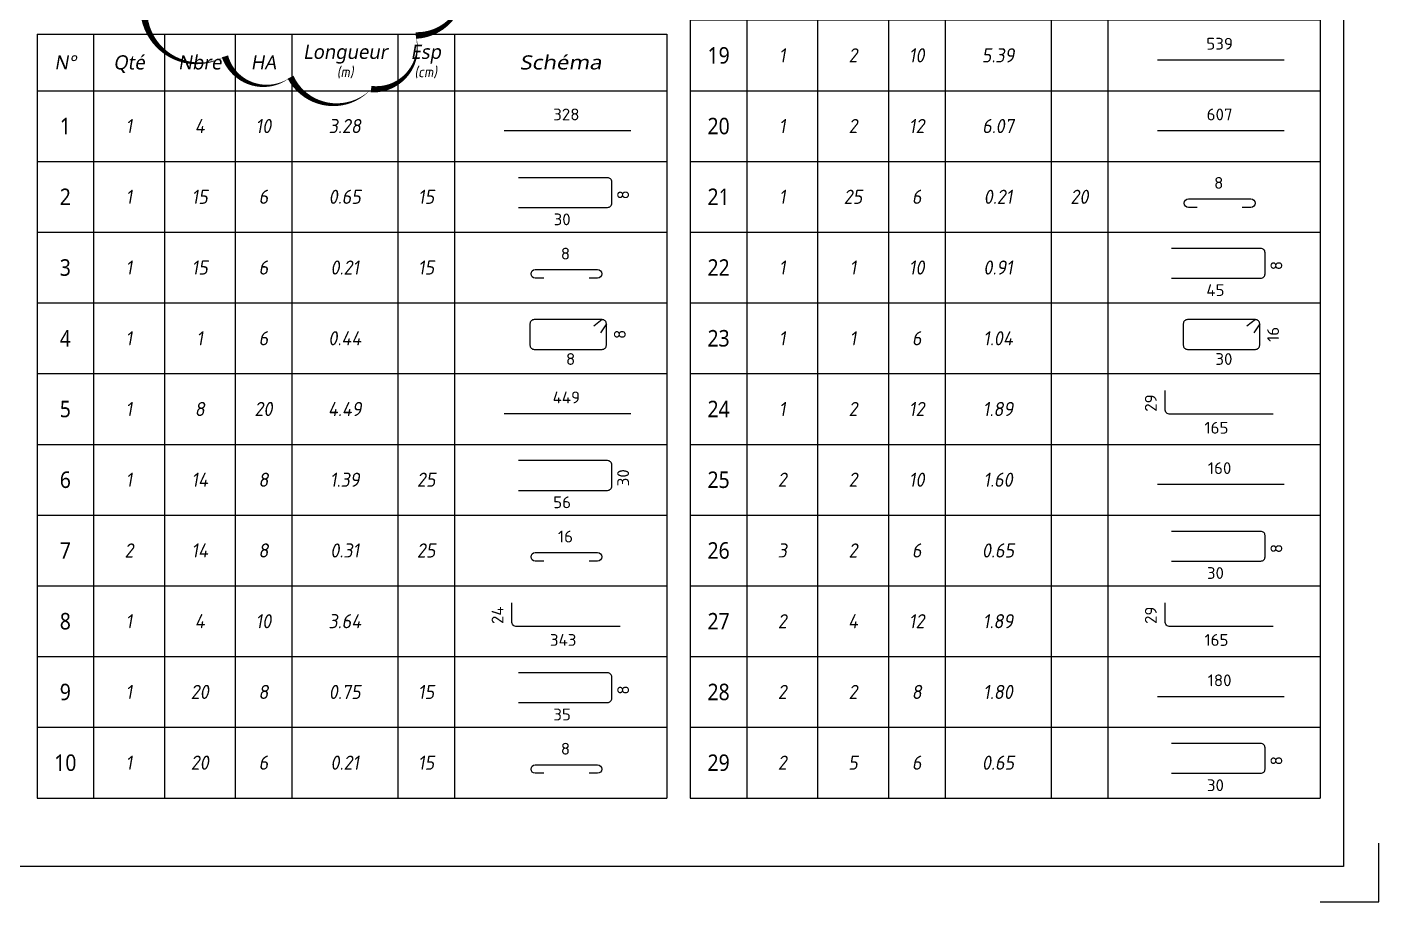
# Model space of a CAD drawing. Extents: x -10329 to 23244, y -15032 to -6928.
# Drawn here: x 6288 to 6861, y -15032 to -14661 of the extents above; entities that cross this region are included whole.
import ezdxf
from ezdxf.enums import TextEntityAlignment as Align

# ---------------------------------------------------------------- set-up
doc = ezdxf.new("R2010")
doc.units = 0
doc.layers.add('Format A4 - Ech 1.25 - Horizontal$0$PYC-CARTOUCHE', color=7, linetype='Continuous')
doc.layers.add('Texte armatures', color=7, linetype='Continuous')
doc.styles.add('Tableau', font='romans.shx', dxfattribs={"width": 0.9, "oblique": 10})
doc.styles.add('Tableau2', font='trebuc.TTF', dxfattribs={"width": 0.9, "oblique": 10})

# ---------------------------------------------------------------- blocks, each defined once
blk = doc.blocks.new('Barre librebn')
for p, q in [((0, 0), (0, -30)), ((0, 0), (267, 0)), ((24, 0), (24, -30)), ((54, 0), (54, -30)), ((84, 0), (84, -30)), ((108, 0), (108, -30)), ((153, 0), (153, -30)), ((177, 0), (177, -30)), ((267, 0), (267, -30)), ((198.08, -16.88), (251.81, -16.88)), ((0, -30), (267, -30))]:
    blk.add_line(p, q)
at = {"style": 'Tableau2', "width": 0.9}
blk.add_attdef('NUMERO', text='', height=7, dxfattribs=at).set_placement((12, -15), align=Align.MIDDLE_CENTER)
at = {"style": 'Tableau'}
blk.add_attdef('L2', text='', height=5, dxfattribs=at).set_placement((224.44, -10.08), align=Align.MIDDLE_CENTER)
at = {"style": 'Tableau', "oblique": 10, "width": 0.9}
for tag, p in [('QUANTITE', (39, -15)), ('NOMBRE', (69, -15)), ('DIAMETRE', (96, -15)), ('LONGUEUR', (130.5, -15)), ('ESPACEMENTS', (165, -15))]:
    blk.add_attdef(tag, text='', height=6, dxfattribs=at).set_placement(p, align=Align.MIDDLE_CENTER)
blk = doc.blocks.new('Ubn')
for p, q in [((0, 0), (0, -30)), ((0, 0), (267, 0)), ((24, 0), (24, -30)), ((54, 0), (54, -30)), ((84, 0), (84, -30)), ((108, 0), (108, -30)), ((153, 0), (153, -30)), ((177, 0), (177, -30)), ((267, 0), (267, -30)), ((0, -30), (267, -30))]:
    blk.add_line(p, q)
blk.add_lwpolyline([(204.1, -19.5), (241.9, -19.5, 0.414214), (243.7, -17.7), (243.7, -8.7, 0.414214), (241.9, -6.9), (204.1, -6.9)], format="xyb")
at = {"style": 'Tableau2', "width": 0.9}
blk.add_attdef('NUMERO', text='', height=7, dxfattribs=at).set_placement((12, -15), align=Align.MIDDLE_CENTER)
at = {"style": 'Tableau'}
blk.add_attdef('L3', text='', height=5, rotation=90, dxfattribs=at).set_placement((248.52, -14.17), align=Align.MIDDLE_CENTER)
at = {"style": 'Tableau', "oblique": 10, "width": 0.9}
for tag, p in [('QUANTITE', (39, -15)), ('NOMBRE', (69, -15)), ('DIAMETRE', (96, -15)), ('LONGUEUR', (130.5, -15)), ('ESPACEMENTS', (165, -15))]:
    blk.add_attdef(tag, text='', height=6, dxfattribs=at).set_placement(p, align=Align.MIDDLE_CENTER)
at = {"style": 'Tableau'}
blk.add_attdef('L2', text='', height=5, dxfattribs=at).set_placement((222.66, -24.57), align=Align.MIDDLE_CENTER)
blk = doc.blocks.new('Epinglebn')
for p, q in [((0, 0), (0, -30)), ((0, 0), (267, 0)), ((24, 0), (24, -30)), ((54, 0), (54, -30)), ((84, 0), (84, -30)), ((108, 0), (108, -30)), ((153, 0), (153, -30)), ((177, 0), (177, -30)), ((267, 0), (267, -30)), ((0, -30), (267, -30))]:
    blk.add_line(p, q)
blk.add_lwpolyline([(214.86, -19.5), (211.26, -19.5, -1), (211.26, -15.9), (237.66, -15.9, -1), (237.66, -19.5), (234.06, -19.5)], format="xyb")
at = {"style": 'Tableau2', "width": 0.9}
blk.add_attdef('NUMERO', text='', height=7, dxfattribs=at).set_placement((12, -15), align=Align.MIDDLE_CENTER)
at = {"style": 'Tableau'}
blk.add_attdef('L2', text='', height=5, dxfattribs=at).set_placement((224.07, -9.1), align=Align.MIDDLE_CENTER)
at = {"style": 'Tableau', "oblique": 10, "width": 0.9}
for tag, p in [('QUANTITE', (39, -15)), ('NOMBRE', (69, -15)), ('DIAMETRE', (96, -15)), ('LONGUEUR', (130.5, -15)), ('ESPACEMENTS', (165, -15))]:
    blk.add_attdef(tag, text='', height=6, dxfattribs=at).set_placement(p, align=Align.MIDDLE_CENTER)
blk = doc.blocks.new('Cadrebn')
for p, q in [((0, 0), (0, -30)), ((0, 0), (267, 0)), ((24, 0), (24, -30)), ((54, 0), (54, -30)), ((84, 0), (84, -30)), ((108, 0), (108, -30)), ((153, 0), (153, -30)), ((177, 0), (177, -30)), ((267, 0), (267, -30)), ((239.62, -7.11), (236.03, -9.84)), ((241.42, -8.91), (238.94, -12.67)), ((0, -30), (267, -30))]:
    blk.add_line(p, q)
blk.add_lwpolyline([(209.02, -8.91), (209.02, -17.91, 0.414214), (210.82, -19.71), (239.62, -19.71, 0.414214), (241.42, -17.91), (241.42, -8.91, 0.414214), (239.62, -7.11), (210.82, -7.11, 0.414214)], format="xyb", close=True)
at = {"style": 'Tableau2', "width": 0.9}
blk.add_attdef('NUMERO', text='', height=7, dxfattribs=at).set_placement((12, -15), align=Align.MIDDLE_CENTER)
at = {"style": 'Tableau'}
blk.add_attdef('L3', text='', height=5, rotation=90, dxfattribs=at).set_placement((247.11, -13.34), align=Align.MIDDLE_CENTER)
at = {"style": 'Tableau', "oblique": 10, "width": 0.9}
for tag, p in [('QUANTITE', (39, -15)), ('NOMBRE', (69, -15)), ('DIAMETRE', (96, -15)), ('LONGUEUR', (130.5, -15)), ('ESPACEMENTS', (165, -15))]:
    blk.add_attdef(tag, text='', height=6, dxfattribs=at).set_placement(p, align=Align.MIDDLE_CENTER)
at = {"style": 'Tableau'}
blk.add_attdef('L2', text='', height=5, dxfattribs=at).set_placement((226.25, -23.81), align=Align.MIDDLE_CENTER)
blk = doc.blocks.new('1cr90bn')
for p, q in [((0, 0), (0, -30)), ((0, 0), (267, 0)), ((24, 0), (24, -30)), ((54, 0), (54, -30)), ((84, 0), (84, -30)), ((108, 0), (108, -30)), ((153, 0), (153, -30)), ((177, 0), (177, -30)), ((267, 0), (267, -30)), ((0, -30), (267, -30))]:
    blk.add_line(p, q)
blk.add_lwpolyline([(247.2, -17.25), (203.4, -17.25, -0.414214), (201.3, -15.15), (201.3, -7.14)], format="xyb")
at = {"style": 'Tableau2', "width": 0.9}
blk.add_attdef('NUMERO', text='', height=7, dxfattribs=at).set_placement((12, -15), align=Align.MIDDLE_CENTER)
at = {"style": 'Tableau'}
blk.add_attdef('L1', text='', height=5, rotation=90, dxfattribs=at).set_placement((195.26, -12.47), align=Align.MIDDLE_CENTER)
at = {"style": 'Tableau', "oblique": 10, "width": 0.9}
for tag, p in [('QUANTITE', (39, -15)), ('NOMBRE', (69, -15)), ('DIAMETRE', (96, -15)), ('LONGUEUR', (130.5, -15)), ('ESPACEMENTS', (165, -15))]:
    blk.add_attdef(tag, text='', height=6, dxfattribs=at).set_placement(p, align=Align.MIDDLE_CENTER)
at = {"style": 'Tableau'}
blk.add_attdef('L2', text='', height=5, dxfattribs=at).set_placement((223.1, -22.96), align=Align.MIDDLE_CENTER)
blk = doc.blocks.new('Designationbn')
for p, q in [((0, 24), (267, 24)), ((0, 24), (0, 0)), ((24, 24), (24, 0)), ((54, 24), (54, 0)), ((84, 24), (84, 0)), ((108, 24), (108, 0)), ((153, 24), (153, 0)), ((177, 24), (177, 0)), ((267, 24), (267, 0)), ((0, 0), (267, 0))]:
    blk.add_line(p, q)
at = {"style": 'Tableau2', "oblique": 10}
for s, p in [('Longueur', (130.68, 16.49)), ('Esp', (164.83, 16.49)), ('N°', (12, 12)), ('Qté', (39, 12)), ('Nbre', (69, 12)), ('HA', (96, 12))]:
    blk.add_text(s, height=6, dxfattribs=at).set_placement(p, align=Align.MIDDLE_CENTER)
at = {"oblique": 10}
for s, height, style, width, p in [('Schéma', 6, 'Tableau2', 1.2, (222, 12)), ('(m)', 4.5, 'Tableau', 0.9, (130.68, 7.96)), ('(cm)', 4.5, 'Tableau', 0.9, (164.83, 7.96))]:
    blk.add_text(s, height=height, dxfattribs=dict(at, style=style, width=width)).set_placement(p, align=Align.MIDDLE_CENTER)

msp = doc.modelspace()

# ---------------------------------------------------------------- linework, layer by layer
at = {"color": 1}
msp.add_lwpolyline([(6472.058, -14636.327, 0, 2.778, -0.5205671), (6453.087, -14664.147, 0, 2.778, -0.5205671), (6453.087, -14664.147, 0, 2.778, -0.5205671), (6434.115, -14686.909, 0, 2.778, -0.5205671), (6434.115, -14686.909, 0, 2.778, -0.5205671), (6399.967, -14681.85, 0, 2.778, -0.5205671), (6399.967, -14681.85, 0, 2.778, -0.5205671), (6372.142, -14672.999, 0, 2.778, -0.5205671), (6372.142, -14672.999, 0, 2.778, -0.5205671), (6337.994, -14656.56, 0, 2.778, -0.5205671)], format="xyseb", dxfattribs=at)
at = {"layer": 'Format A4 - Ech 1.25 - Horizontal$0$PYC-CARTOUCHE'}
msp.add_lwpolyline([(5826.469, -14304.132), (6846.469, -14304.132), (6846.469, -15016.632), (5826.469, -15016.632)], close=True, dxfattribs=at)
msp.add_lwpolyline([(6836.469, -15031.632), (6861.469, -15031.632), (6861.469, -15006.632)], dxfattribs=at)

# ---------------------------------------------------------------- block references
at = {"layer": 'Texte armatures', "color": 0}
ref = msp.add_blockref('Barre librebn', (6569.469, -14657.556), dxfattribs=at)
ref.add_attrib('NUMERO', '19', dxfattribs={"layer": '0', "color": 0, "height": 7, "style": 'Tableau2', "width": 0.9}).set_placement((6581.469, -14672.556), align=Align.MIDDLE_CENTER)
ref.add_attrib('QUANTITE', '1', dxfattribs={"layer": '0', "color": 0, "height": 6, "style": 'Tableau', "oblique": 10, "width": 0.9}).set_placement((6608.469, -14672.556), align=Align.MIDDLE_CENTER)
ref.add_attrib('NOMBRE', '2', dxfattribs={"layer": '0', "color": 0, "height": 6, "style": 'Tableau', "oblique": 10, "width": 0.9}).set_placement((6638.469, -14672.556), align=Align.MIDDLE_CENTER)
ref.add_attrib('DIAMETRE', '10', dxfattribs={"layer": '0', "color": 0, "height": 6, "style": 'Tableau', "oblique": 10, "width": 0.9}).set_placement((6665.469, -14672.556), align=Align.MIDDLE_CENTER)
ref.add_attrib('LONGUEUR', '5.39', dxfattribs={"layer": '0', "color": 0, "height": 6, "style": 'Tableau', "oblique": 10, "width": 0.9}).set_placement((6699.969, -14672.556), align=Align.MIDDLE_CENTER)
ref.add_attrib('L2', '539', dxfattribs={"layer": '0', "color": 0, "height": 5, "style": 'Tableau'}).set_placement((6793.912, -14667.635), align=Align.MIDDLE_CENTER)
at = {"layer": 'Texte armatures'}
msp.add_blockref('Designationbn', (6292.469, -14687.556), dxfattribs=at)
at = {"layer": 'Texte armatures', "color": 0}
ref = msp.add_blockref('Barre librebn', (6292.469, -14687.556), dxfattribs=at)
ref.add_attrib('NUMERO', '1', dxfattribs={"layer": '0', "color": 0, "height": 7, "style": 'Tableau2', "width": 0.9}).set_placement((6304.469, -14702.556), align=Align.MIDDLE_CENTER)
ref.add_attrib('QUANTITE', '1', dxfattribs={"layer": '0', "color": 0, "height": 6, "style": 'Tableau', "oblique": 10, "width": 0.9}).set_placement((6331.469, -14702.556), align=Align.MIDDLE_CENTER)
ref.add_attrib('NOMBRE', '4', dxfattribs={"layer": '0', "color": 0, "height": 6, "style": 'Tableau', "oblique": 10, "width": 0.9}).set_placement((6361.469, -14702.556), align=Align.MIDDLE_CENTER)
ref.add_attrib('DIAMETRE', '10', dxfattribs={"layer": '0', "color": 0, "height": 6, "style": 'Tableau', "oblique": 10, "width": 0.9}).set_placement((6388.469, -14702.556), align=Align.MIDDLE_CENTER)
ref.add_attrib('LONGUEUR', '3.28', dxfattribs={"layer": '0', "color": 0, "height": 6, "style": 'Tableau', "oblique": 10, "width": 0.9}).set_placement((6422.969, -14702.556), align=Align.MIDDLE_CENTER)
ref.add_attrib('L2', '328', dxfattribs={"layer": '0', "color": 0, "height": 5, "style": 'Tableau'}).set_placement((6516.912, -14697.635), align=Align.MIDDLE_CENTER)
ref = msp.add_blockref('Barre librebn', (6569.469, -14687.556), dxfattribs=at)
ref.add_attrib('NUMERO', '20', dxfattribs={"layer": '0', "color": 0, "height": 7, "style": 'Tableau2', "width": 0.9}).set_placement((6581.469, -14702.556), align=Align.MIDDLE_CENTER)
ref.add_attrib('QUANTITE', '1', dxfattribs={"layer": '0', "color": 0, "height": 6, "style": 'Tableau', "oblique": 10, "width": 0.9}).set_placement((6608.469, -14702.556), align=Align.MIDDLE_CENTER)
ref.add_attrib('NOMBRE', '2', dxfattribs={"layer": '0', "color": 0, "height": 6, "style": 'Tableau', "oblique": 10, "width": 0.9}).set_placement((6638.469, -14702.556), align=Align.MIDDLE_CENTER)
ref.add_attrib('DIAMETRE', '12', dxfattribs={"layer": '0', "color": 0, "height": 6, "style": 'Tableau', "oblique": 10, "width": 0.9}).set_placement((6665.469, -14702.556), align=Align.MIDDLE_CENTER)
ref.add_attrib('LONGUEUR', '6.07', dxfattribs={"layer": '0', "color": 0, "height": 6, "style": 'Tableau', "oblique": 10, "width": 0.9}).set_placement((6699.969, -14702.556), align=Align.MIDDLE_CENTER)
ref.add_attrib('L2', '607', dxfattribs={"layer": '0', "color": 0, "height": 5, "style": 'Tableau'}).set_placement((6793.912, -14697.635), align=Align.MIDDLE_CENTER)
ref = msp.add_blockref('Ubn', (6292.469, -14717.556), dxfattribs=at)
ref.add_attrib('NUMERO', '2', dxfattribs={"layer": '0', "color": 0, "height": 7, "style": 'Tableau2', "width": 0.9}).set_placement((6304.469, -14732.556), align=Align.MIDDLE_CENTER)
ref.add_attrib('QUANTITE', '1', dxfattribs={"layer": '0', "color": 0, "height": 6, "style": 'Tableau', "oblique": 10, "width": 0.9}).set_placement((6331.469, -14732.556), align=Align.MIDDLE_CENTER)
ref.add_attrib('NOMBRE', '15', dxfattribs={"layer": '0', "color": 0, "height": 6, "style": 'Tableau', "oblique": 10, "width": 0.9}).set_placement((6361.469, -14732.556), align=Align.MIDDLE_CENTER)
ref.add_attrib('DIAMETRE', '6', dxfattribs={"layer": '0', "color": 0, "height": 6, "style": 'Tableau', "oblique": 10, "width": 0.9}).set_placement((6388.469, -14732.556), align=Align.MIDDLE_CENTER)
ref.add_attrib('LONGUEUR', '0.65', dxfattribs={"layer": '0', "color": 0, "height": 6, "style": 'Tableau', "oblique": 10, "width": 0.9}).set_placement((6422.969, -14732.556), align=Align.MIDDLE_CENTER)
ref.add_attrib('ESPACEMENTS', '15', dxfattribs={"layer": '0', "color": 0, "height": 6, "style": 'Tableau', "oblique": 10, "width": 0.9}).set_placement((6457.469, -14732.556), align=Align.MIDDLE_CENTER)
ref.add_attrib('L2', '30', dxfattribs={"layer": '0', "color": 0, "height": 5, "style": 'Tableau'}).set_placement((6515.125, -14742.13), align=Align.MIDDLE_CENTER)
ref.add_attrib('L3', '8', dxfattribs={"layer": '0', "color": 0, "height": 5, "rotation": 90, "style": 'Tableau'}).set_placement((6540.99, -14731.722), align=Align.MIDDLE_CENTER)
ref = msp.add_blockref('Epinglebn', (6569.469, -14717.556), dxfattribs=at)
ref.add_attrib('NUMERO', '21', dxfattribs={"layer": '0', "color": 0, "height": 7, "style": 'Tableau2', "width": 0.9}).set_placement((6581.469, -14732.556), align=Align.MIDDLE_CENTER)
ref.add_attrib('QUANTITE', '1', dxfattribs={"layer": '0', "color": 0, "height": 6, "style": 'Tableau', "oblique": 10, "width": 0.9}).set_placement((6608.469, -14732.556), align=Align.MIDDLE_CENTER)
ref.add_attrib('NOMBRE', '25', dxfattribs={"layer": '0', "color": 0, "height": 6, "style": 'Tableau', "oblique": 10, "width": 0.9}).set_placement((6638.469, -14732.556), align=Align.MIDDLE_CENTER)
ref.add_attrib('DIAMETRE', '6', dxfattribs={"layer": '0', "color": 0, "height": 6, "style": 'Tableau', "oblique": 10, "width": 0.9}).set_placement((6665.469, -14732.556), align=Align.MIDDLE_CENTER)
ref.add_attrib('LONGUEUR', '0.21', dxfattribs={"layer": '0', "color": 0, "height": 6, "style": 'Tableau', "oblique": 10, "width": 0.9}).set_placement((6699.969, -14732.556), align=Align.MIDDLE_CENTER)
ref.add_attrib('ESPACEMENTS', '20', dxfattribs={"layer": '0', "color": 0, "height": 6, "style": 'Tableau', "oblique": 10, "width": 0.9}).set_placement((6734.469, -14732.556), align=Align.MIDDLE_CENTER)
ref.add_attrib('L2', '8', dxfattribs={"layer": '0', "color": 0, "height": 5, "style": 'Tableau'}).set_placement((6793.538, -14726.656), align=Align.MIDDLE_CENTER)
ref = msp.add_blockref('Epinglebn', (6292.469, -14747.556), dxfattribs=at)
ref.add_attrib('NUMERO', '3', dxfattribs={"layer": '0', "color": 0, "height": 7, "style": 'Tableau2', "width": 0.9}).set_placement((6304.469, -14762.556), align=Align.MIDDLE_CENTER)
ref.add_attrib('QUANTITE', '1', dxfattribs={"layer": '0', "color": 0, "height": 6, "style": 'Tableau', "oblique": 10, "width": 0.9}).set_placement((6331.469, -14762.556), align=Align.MIDDLE_CENTER)
ref.add_attrib('NOMBRE', '15', dxfattribs={"layer": '0', "color": 0, "height": 6, "style": 'Tableau', "oblique": 10, "width": 0.9}).set_placement((6361.469, -14762.556), align=Align.MIDDLE_CENTER)
ref.add_attrib('DIAMETRE', '6', dxfattribs={"layer": '0', "color": 0, "height": 6, "style": 'Tableau', "oblique": 10, "width": 0.9}).set_placement((6388.469, -14762.556), align=Align.MIDDLE_CENTER)
ref.add_attrib('LONGUEUR', '0.21', dxfattribs={"layer": '0', "color": 0, "height": 6, "style": 'Tableau', "oblique": 10, "width": 0.9}).set_placement((6422.969, -14762.556), align=Align.MIDDLE_CENTER)
ref.add_attrib('ESPACEMENTS', '15', dxfattribs={"layer": '0', "color": 0, "height": 6, "style": 'Tableau', "oblique": 10, "width": 0.9}).set_placement((6457.469, -14762.556), align=Align.MIDDLE_CENTER)
ref.add_attrib('L2', '8', dxfattribs={"layer": '0', "color": 0, "height": 5, "style": 'Tableau'}).set_placement((6516.538, -14756.656), align=Align.MIDDLE_CENTER)
ref = msp.add_blockref('Ubn', (6569.469, -14747.556), dxfattribs=at)
ref.add_attrib('NUMERO', '22', dxfattribs={"layer": '0', "color": 0, "height": 7, "style": 'Tableau2', "width": 0.9}).set_placement((6581.469, -14762.556), align=Align.MIDDLE_CENTER)
ref.add_attrib('QUANTITE', '1', dxfattribs={"layer": '0', "color": 0, "height": 6, "style": 'Tableau', "oblique": 10, "width": 0.9}).set_placement((6608.469, -14762.556), align=Align.MIDDLE_CENTER)
ref.add_attrib('NOMBRE', '1', dxfattribs={"layer": '0', "color": 0, "height": 6, "style": 'Tableau', "oblique": 10, "width": 0.9}).set_placement((6638.469, -14762.556), align=Align.MIDDLE_CENTER)
ref.add_attrib('DIAMETRE', '10', dxfattribs={"layer": '0', "color": 0, "height": 6, "style": 'Tableau', "oblique": 10, "width": 0.9}).set_placement((6665.469, -14762.556), align=Align.MIDDLE_CENTER)
ref.add_attrib('LONGUEUR', '0.91', dxfattribs={"layer": '0', "color": 0, "height": 6, "style": 'Tableau', "oblique": 10, "width": 0.9}).set_placement((6699.969, -14762.556), align=Align.MIDDLE_CENTER)
ref.add_attrib('L2', '45', dxfattribs={"layer": '0', "color": 0, "height": 5, "style": 'Tableau'}).set_placement((6792.125, -14772.13), align=Align.MIDDLE_CENTER)
ref.add_attrib('L3', '8', dxfattribs={"layer": '0', "color": 0, "height": 5, "rotation": 90, "style": 'Tableau'}).set_placement((6817.99, -14761.722), align=Align.MIDDLE_CENTER)
at = {"layer": 'Texte armatures'}
for name, p, values in [('Cadrebn', (6292.469, -14777.556), {'NUMERO': '4', 'QUANTITE': '1', 'NOMBRE': '1', 'DIAMETRE': '6', 'LONGUEUR': '0.44', 'L2': '8', 'L3': '8'}), ('Ubn', (6569.469, -14867.556), {'NUMERO': '26', 'QUANTITE': '3', 'NOMBRE': '2', 'DIAMETRE': '6', 'LONGUEUR': '0.65', 'L2': '30', 'L3': '8'}), ('Ubn', (6569.469, -14957.556), {'NUMERO': '29', 'QUANTITE': '2', 'NOMBRE': '5', 'DIAMETRE': '6', 'LONGUEUR': '0.65', 'L2': '30', 'L3': '8'})]:
    msp.add_blockref(name, p, dxfattribs=at).add_auto_attribs(values)
at = {"layer": 'Texte armatures', "color": 0}
ref = msp.add_blockref('Cadrebn', (6569.469, -14777.556), dxfattribs=at)
ref.add_attrib('NUMERO', '23', dxfattribs={"layer": '0', "color": 0, "height": 7, "style": 'Tableau2', "width": 0.9}).set_placement((6581.469, -14792.556), align=Align.MIDDLE_CENTER)
ref.add_attrib('QUANTITE', '1', dxfattribs={"layer": '0', "color": 0, "height": 6, "style": 'Tableau', "oblique": 10, "width": 0.9}).set_placement((6608.469, -14792.556), align=Align.MIDDLE_CENTER)
ref.add_attrib('NOMBRE', '1', dxfattribs={"layer": '0', "color": 0, "height": 6, "style": 'Tableau', "oblique": 10, "width": 0.9}).set_placement((6638.469, -14792.556), align=Align.MIDDLE_CENTER)
ref.add_attrib('DIAMETRE', '6', dxfattribs={"layer": '0', "color": 0, "height": 6, "style": 'Tableau', "oblique": 10, "width": 0.9}).set_placement((6665.469, -14792.556), align=Align.MIDDLE_CENTER)
ref.add_attrib('LONGUEUR', '1.04', dxfattribs={"layer": '0', "color": 0, "height": 6, "style": 'Tableau', "oblique": 10, "width": 0.9}).set_placement((6699.969, -14792.556), align=Align.MIDDLE_CENTER)
ref.add_attrib('L2', '30', dxfattribs={"layer": '0', "color": 0, "height": 5, "style": 'Tableau'}).set_placement((6795.721, -14801.364), align=Align.MIDDLE_CENTER)
ref.add_attrib('L3', '16', dxfattribs={"layer": '0', "color": 0, "height": 5, "rotation": 90, "style": 'Tableau'}).set_placement((6816.58, -14790.901), align=Align.MIDDLE_CENTER)
ref = msp.add_blockref('Barre librebn', (6292.469, -14807.556), dxfattribs=at)
ref.add_attrib('NUMERO', '5', dxfattribs={"layer": '0', "color": 0, "height": 7, "style": 'Tableau2', "width": 0.9}).set_placement((6304.469, -14822.556), align=Align.MIDDLE_CENTER)
ref.add_attrib('QUANTITE', '1', dxfattribs={"layer": '0', "color": 0, "height": 6, "style": 'Tableau', "oblique": 10, "width": 0.9}).set_placement((6331.469, -14822.556), align=Align.MIDDLE_CENTER)
ref.add_attrib('NOMBRE', '8', dxfattribs={"layer": '0', "color": 0, "height": 6, "style": 'Tableau', "oblique": 10, "width": 0.9}).set_placement((6361.469, -14822.556), align=Align.MIDDLE_CENTER)
ref.add_attrib('DIAMETRE', '20', dxfattribs={"layer": '0', "color": 0, "height": 6, "style": 'Tableau', "oblique": 10, "width": 0.9}).set_placement((6388.469, -14822.556), align=Align.MIDDLE_CENTER)
ref.add_attrib('LONGUEUR', '4.49', dxfattribs={"layer": '0', "color": 0, "height": 6, "style": 'Tableau', "oblique": 10, "width": 0.9}).set_placement((6422.969, -14822.556), align=Align.MIDDLE_CENTER)
ref.add_attrib('L2', '449', dxfattribs={"layer": '0', "color": 0, "height": 5, "style": 'Tableau'}).set_placement((6516.912, -14817.635), align=Align.MIDDLE_CENTER)
ref = msp.add_blockref('1cr90bn', (6569.469, -14807.556), dxfattribs=at)
ref.add_attrib('NUMERO', '24', dxfattribs={"layer": '0', "color": 0, "height": 7, "style": 'Tableau2', "width": 0.9}).set_placement((6581.469, -14822.556), align=Align.MIDDLE_CENTER)
ref.add_attrib('QUANTITE', '1', dxfattribs={"layer": '0', "color": 0, "height": 6, "style": 'Tableau', "oblique": 10, "width": 0.9}).set_placement((6608.469, -14822.556), align=Align.MIDDLE_CENTER)
ref.add_attrib('NOMBRE', '2', dxfattribs={"layer": '0', "color": 0, "height": 6, "style": 'Tableau', "oblique": 10, "width": 0.9}).set_placement((6638.469, -14822.556), align=Align.MIDDLE_CENTER)
ref.add_attrib('DIAMETRE', '12', dxfattribs={"layer": '0', "color": 0, "height": 6, "style": 'Tableau', "oblique": 10, "width": 0.9}).set_placement((6665.469, -14822.556), align=Align.MIDDLE_CENTER)
ref.add_attrib('LONGUEUR', '1.89', dxfattribs={"layer": '0', "color": 0, "height": 6, "style": 'Tableau', "oblique": 10, "width": 0.9}).set_placement((6699.969, -14822.556), align=Align.MIDDLE_CENTER)
ref.add_attrib('L1', '29', dxfattribs={"layer": '0', "color": 0, "height": 5, "rotation": 90, "style": 'Tableau'}).set_placement((6764.725, -14820.028), align=Align.MIDDLE_CENTER)
ref.add_attrib('L2', '165', dxfattribs={"layer": '0', "color": 0, "height": 5, "style": 'Tableau'}).set_placement((6792.566, -14830.512), align=Align.MIDDLE_CENTER)
ref = msp.add_blockref('Ubn', (6292.469, -14837.556), dxfattribs=at)
ref.add_attrib('NUMERO', '6', dxfattribs={"layer": '0', "color": 0, "height": 7, "style": 'Tableau2', "width": 0.9}).set_placement((6304.469, -14852.556), align=Align.MIDDLE_CENTER)
ref.add_attrib('QUANTITE', '1', dxfattribs={"layer": '0', "color": 0, "height": 6, "style": 'Tableau', "oblique": 10, "width": 0.9}).set_placement((6331.469, -14852.556), align=Align.MIDDLE_CENTER)
ref.add_attrib('NOMBRE', '14', dxfattribs={"layer": '0', "color": 0, "height": 6, "style": 'Tableau', "oblique": 10, "width": 0.9}).set_placement((6361.469, -14852.556), align=Align.MIDDLE_CENTER)
ref.add_attrib('DIAMETRE', '8', dxfattribs={"layer": '0', "color": 0, "height": 6, "style": 'Tableau', "oblique": 10, "width": 0.9}).set_placement((6388.469, -14852.556), align=Align.MIDDLE_CENTER)
ref.add_attrib('LONGUEUR', '1.39', dxfattribs={"layer": '0', "color": 0, "height": 6, "style": 'Tableau', "oblique": 10, "width": 0.9}).set_placement((6422.969, -14852.556), align=Align.MIDDLE_CENTER)
ref.add_attrib('ESPACEMENTS', '25', dxfattribs={"layer": '0', "color": 0, "height": 6, "style": 'Tableau', "oblique": 10, "width": 0.9}).set_placement((6457.469, -14852.556), align=Align.MIDDLE_CENTER)
ref.add_attrib('L2', '56', dxfattribs={"layer": '0', "color": 0, "height": 5, "style": 'Tableau'}).set_placement((6515.125, -14862.13), align=Align.MIDDLE_CENTER)
ref.add_attrib('L3', '30', dxfattribs={"layer": '0', "color": 0, "height": 5, "rotation": 90, "style": 'Tableau'}).set_placement((6540.99, -14851.722), align=Align.MIDDLE_CENTER)
ref = msp.add_blockref('Barre librebn', (6569.469, -14837.556), dxfattribs=at)
ref.add_attrib('NUMERO', '25', dxfattribs={"layer": '0', "color": 0, "height": 7, "style": 'Tableau2', "width": 0.9}).set_placement((6581.469, -14852.556), align=Align.MIDDLE_CENTER)
ref.add_attrib('QUANTITE', '2', dxfattribs={"layer": '0', "color": 0, "height": 6, "style": 'Tableau', "oblique": 10, "width": 0.9}).set_placement((6608.469, -14852.556), align=Align.MIDDLE_CENTER)
ref.add_attrib('NOMBRE', '2', dxfattribs={"layer": '0', "color": 0, "height": 6, "style": 'Tableau', "oblique": 10, "width": 0.9}).set_placement((6638.469, -14852.556), align=Align.MIDDLE_CENTER)
ref.add_attrib('DIAMETRE', '10', dxfattribs={"layer": '0', "color": 0, "height": 6, "style": 'Tableau', "oblique": 10, "width": 0.9}).set_placement((6665.469, -14852.556), align=Align.MIDDLE_CENTER)
ref.add_attrib('LONGUEUR', '1.60', dxfattribs={"layer": '0', "color": 0, "height": 6, "style": 'Tableau', "oblique": 10, "width": 0.9}).set_placement((6699.969, -14852.556), align=Align.MIDDLE_CENTER)
ref.add_attrib('L2', '160', dxfattribs={"layer": '0', "color": 0, "height": 5, "style": 'Tableau'}).set_placement((6793.912, -14847.635), align=Align.MIDDLE_CENTER)
ref = msp.add_blockref('Epinglebn', (6292.469, -14867.556), dxfattribs=at)
ref.add_attrib('NUMERO', '7', dxfattribs={"layer": '0', "color": 0, "height": 7, "style": 'Tableau2', "width": 0.9}).set_placement((6304.469, -14882.556), align=Align.MIDDLE_CENTER)
ref.add_attrib('QUANTITE', '2', dxfattribs={"layer": '0', "color": 0, "height": 6, "style": 'Tableau', "oblique": 10, "width": 0.9}).set_placement((6331.469, -14882.556), align=Align.MIDDLE_CENTER)
ref.add_attrib('NOMBRE', '14', dxfattribs={"layer": '0', "color": 0, "height": 6, "style": 'Tableau', "oblique": 10, "width": 0.9}).set_placement((6361.469, -14882.556), align=Align.MIDDLE_CENTER)
ref.add_attrib('DIAMETRE', '8', dxfattribs={"layer": '0', "color": 0, "height": 6, "style": 'Tableau', "oblique": 10, "width": 0.9}).set_placement((6388.469, -14882.556), align=Align.MIDDLE_CENTER)
ref.add_attrib('LONGUEUR', '0.31', dxfattribs={"layer": '0', "color": 0, "height": 6, "style": 'Tableau', "oblique": 10, "width": 0.9}).set_placement((6422.969, -14882.556), align=Align.MIDDLE_CENTER)
ref.add_attrib('ESPACEMENTS', '25', dxfattribs={"layer": '0', "color": 0, "height": 6, "style": 'Tableau', "oblique": 10, "width": 0.9}).set_placement((6457.469, -14882.556), align=Align.MIDDLE_CENTER)
ref.add_attrib('L2', '16', dxfattribs={"layer": '0', "color": 0, "height": 5, "style": 'Tableau'}).set_placement((6516.538, -14876.656), align=Align.MIDDLE_CENTER)
ref = msp.add_blockref('1cr90bn', (6292.469, -14897.556), dxfattribs=at)
ref.add_attrib('NUMERO', '8', dxfattribs={"layer": '0', "color": 0, "height": 7, "style": 'Tableau2', "width": 0.9}).set_placement((6304.469, -14912.556), align=Align.MIDDLE_CENTER)
ref.add_attrib('QUANTITE', '1', dxfattribs={"layer": '0', "color": 0, "height": 6, "style": 'Tableau', "oblique": 10, "width": 0.9}).set_placement((6331.469, -14912.556), align=Align.MIDDLE_CENTER)
ref.add_attrib('NOMBRE', '4', dxfattribs={"layer": '0', "color": 0, "height": 6, "style": 'Tableau', "oblique": 10, "width": 0.9}).set_placement((6361.469, -14912.556), align=Align.MIDDLE_CENTER)
ref.add_attrib('DIAMETRE', '10', dxfattribs={"layer": '0', "color": 0, "height": 6, "style": 'Tableau', "oblique": 10, "width": 0.9}).set_placement((6388.469, -14912.556), align=Align.MIDDLE_CENTER)
ref.add_attrib('LONGUEUR', '3.64', dxfattribs={"layer": '0', "color": 0, "height": 6, "style": 'Tableau', "oblique": 10, "width": 0.9}).set_placement((6422.969, -14912.556), align=Align.MIDDLE_CENTER)
ref.add_attrib('L1', '24', dxfattribs={"layer": '0', "color": 0, "height": 5, "rotation": 90, "style": 'Tableau'}).set_placement((6487.725, -14910.028), align=Align.MIDDLE_CENTER)
ref.add_attrib('L2', '343', dxfattribs={"layer": '0', "color": 0, "height": 5, "style": 'Tableau'}).set_placement((6515.566, -14920.512), align=Align.MIDDLE_CENTER)
ref = msp.add_blockref('1cr90bn', (6569.469, -14897.556), dxfattribs=at)
ref.add_attrib('NUMERO', '27', dxfattribs={"layer": '0', "color": 0, "height": 7, "style": 'Tableau2', "width": 0.9}).set_placement((6581.469, -14912.556), align=Align.MIDDLE_CENTER)
ref.add_attrib('QUANTITE', '2', dxfattribs={"layer": '0', "color": 0, "height": 6, "style": 'Tableau', "oblique": 10, "width": 0.9}).set_placement((6608.469, -14912.556), align=Align.MIDDLE_CENTER)
ref.add_attrib('NOMBRE', '4', dxfattribs={"layer": '0', "color": 0, "height": 6, "style": 'Tableau', "oblique": 10, "width": 0.9}).set_placement((6638.469, -14912.556), align=Align.MIDDLE_CENTER)
ref.add_attrib('DIAMETRE', '12', dxfattribs={"layer": '0', "color": 0, "height": 6, "style": 'Tableau', "oblique": 10, "width": 0.9}).set_placement((6665.469, -14912.556), align=Align.MIDDLE_CENTER)
ref.add_attrib('LONGUEUR', '1.89', dxfattribs={"layer": '0', "color": 0, "height": 6, "style": 'Tableau', "oblique": 10, "width": 0.9}).set_placement((6699.969, -14912.556), align=Align.MIDDLE_CENTER)
ref.add_attrib('L1', '29', dxfattribs={"layer": '0', "color": 0, "height": 5, "rotation": 90, "style": 'Tableau'}).set_placement((6764.725, -14910.028), align=Align.MIDDLE_CENTER)
ref.add_attrib('L2', '165', dxfattribs={"layer": '0', "color": 0, "height": 5, "style": 'Tableau'}).set_placement((6792.566, -14920.512), align=Align.MIDDLE_CENTER)
ref = msp.add_blockref('Ubn', (6292.469, -14927.556), dxfattribs=at)
ref.add_attrib('NUMERO', '9', dxfattribs={"layer": '0', "color": 0, "height": 7, "style": 'Tableau2', "width": 0.9}).set_placement((6304.469, -14942.556), align=Align.MIDDLE_CENTER)
ref.add_attrib('QUANTITE', '1', dxfattribs={"layer": '0', "color": 0, "height": 6, "style": 'Tableau', "oblique": 10, "width": 0.9}).set_placement((6331.469, -14942.556), align=Align.MIDDLE_CENTER)
ref.add_attrib('NOMBRE', '20', dxfattribs={"layer": '0', "color": 0, "height": 6, "style": 'Tableau', "oblique": 10, "width": 0.9}).set_placement((6361.469, -14942.556), align=Align.MIDDLE_CENTER)
ref.add_attrib('DIAMETRE', '8', dxfattribs={"layer": '0', "color": 0, "height": 6, "style": 'Tableau', "oblique": 10, "width": 0.9}).set_placement((6388.469, -14942.556), align=Align.MIDDLE_CENTER)
ref.add_attrib('LONGUEUR', '0.75', dxfattribs={"layer": '0', "color": 0, "height": 6, "style": 'Tableau', "oblique": 10, "width": 0.9}).set_placement((6422.969, -14942.556), align=Align.MIDDLE_CENTER)
ref.add_attrib('ESPACEMENTS', '15', dxfattribs={"layer": '0', "color": 0, "height": 6, "style": 'Tableau', "oblique": 10, "width": 0.9}).set_placement((6457.469, -14942.556), align=Align.MIDDLE_CENTER)
ref.add_attrib('L2', '35', dxfattribs={"layer": '0', "color": 0, "height": 5, "style": 'Tableau'}).set_placement((6515.125, -14952.13), align=Align.MIDDLE_CENTER)
ref.add_attrib('L3', '8', dxfattribs={"layer": '0', "color": 0, "height": 5, "rotation": 90, "style": 'Tableau'}).set_placement((6540.99, -14941.722), align=Align.MIDDLE_CENTER)
ref = msp.add_blockref('Barre librebn', (6569.469, -14927.556), dxfattribs=at)
ref.add_attrib('NUMERO', '28', dxfattribs={"layer": '0', "color": 0, "height": 7, "style": 'Tableau2', "width": 0.9}).set_placement((6581.469, -14942.556), align=Align.MIDDLE_CENTER)
ref.add_attrib('QUANTITE', '2', dxfattribs={"layer": '0', "color": 0, "height": 6, "style": 'Tableau', "oblique": 10, "width": 0.9}).set_placement((6608.469, -14942.556), align=Align.MIDDLE_CENTER)
ref.add_attrib('NOMBRE', '2', dxfattribs={"layer": '0', "color": 0, "height": 6, "style": 'Tableau', "oblique": 10, "width": 0.9}).set_placement((6638.469, -14942.556), align=Align.MIDDLE_CENTER)
ref.add_attrib('DIAMETRE', '8', dxfattribs={"layer": '0', "color": 0, "height": 6, "style": 'Tableau', "oblique": 10, "width": 0.9}).set_placement((6665.469, -14942.556), align=Align.MIDDLE_CENTER)
ref.add_attrib('LONGUEUR', '1.80', dxfattribs={"layer": '0', "color": 0, "height": 6, "style": 'Tableau', "oblique": 10, "width": 0.9}).set_placement((6699.969, -14942.556), align=Align.MIDDLE_CENTER)
ref.add_attrib('L2', '180', dxfattribs={"layer": '0', "color": 0, "height": 5, "style": 'Tableau'}).set_placement((6793.912, -14937.635), align=Align.MIDDLE_CENTER)
ref = msp.add_blockref('Epinglebn', (6292.469, -14957.556), dxfattribs=at)
ref.add_attrib('NUMERO', '10', dxfattribs={"layer": '0', "color": 0, "height": 7, "style": 'Tableau2', "width": 0.9}).set_placement((6304.469, -14972.556), align=Align.MIDDLE_CENTER)
ref.add_attrib('QUANTITE', '1', dxfattribs={"layer": '0', "color": 0, "height": 6, "style": 'Tableau', "oblique": 10, "width": 0.9}).set_placement((6331.469, -14972.556), align=Align.MIDDLE_CENTER)
ref.add_attrib('NOMBRE', '20', dxfattribs={"layer": '0', "color": 0, "height": 6, "style": 'Tableau', "oblique": 10, "width": 0.9}).set_placement((6361.469, -14972.556), align=Align.MIDDLE_CENTER)
ref.add_attrib('DIAMETRE', '6', dxfattribs={"layer": '0', "color": 0, "height": 6, "style": 'Tableau', "oblique": 10, "width": 0.9}).set_placement((6388.469, -14972.556), align=Align.MIDDLE_CENTER)
ref.add_attrib('LONGUEUR', '0.21', dxfattribs={"layer": '0', "color": 0, "height": 6, "style": 'Tableau', "oblique": 10, "width": 0.9}).set_placement((6422.969, -14972.556), align=Align.MIDDLE_CENTER)
ref.add_attrib('ESPACEMENTS', '15', dxfattribs={"layer": '0', "color": 0, "height": 6, "style": 'Tableau', "oblique": 10, "width": 0.9}).set_placement((6457.469, -14972.556), align=Align.MIDDLE_CENTER)
ref.add_attrib('L2', '8', dxfattribs={"layer": '0', "color": 0, "height": 5, "style": 'Tableau'}).set_placement((6516.538, -14966.656), align=Align.MIDDLE_CENTER)

doc.saveas('drawing.dxf')
